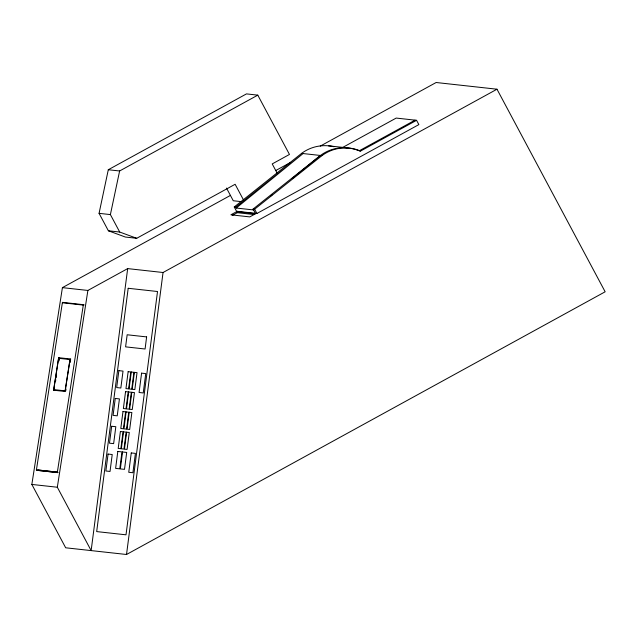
<?xml version="1.0" encoding="UTF-8"?>
<svg xmlns="http://www.w3.org/2000/svg" width="637" height="637" viewBox="0 0 637 637"><rect width="100%" height="100%" fill="white"/><g stroke="black" fill="none" stroke-linecap="round" stroke-linejoin="round"><path stroke-width="0.96" d="M127.671 268.607L91.147 550.591L57.322 487.233L87.882 290.448L127.671 268.607L163.048 272.509L496.987 89.212L605.15 291.786L126.524 554.493L65.675 547.788L31.85 484.431L62.41 287.637L230.546 195.352M126.524 554.493L163.048 272.509M54.464 388.379L54.161 390.29L53.572 390.194L58.62 357.675L70.755 359.037M53.755 389.605L58.62 358.289L70.564 359.626L69.966 359.539L65.101 390.855L53.755 389.605L54.352 389.701M55.499 381.682L55.801 379.771M56.096 377.852L56.39 375.941M58.771 360.638L59.217 357.763L58.62 357.675M58.763 361.314L59.217 358.376L58.62 358.289M70.158 358.942L65.109 391.468L53.572 390.194M65.699 390.951L66.001 388.992M70.11 362.564L70.412 360.606M57.298 472.535L83.367 304.653L84.004 304.757L62.434 302.344L36.365 470.225L57.935 472.63L37.957 470.432M243.7 200.313L235.133 184.276L136.708 238.294L125.385 237.044L108.386 230.785L99.069 213.339L108.298 169.737L246.471 93.894L257.794 95.144L289.469 154.449L272.222 163.916L277.183 173.2M136.708 238.294L119.708 232.035L110.392 214.589L119.621 170.979L257.794 95.144M235.762 207.129L236.239 208.036L303.085 153.557L235.762 207.129L234.249 206.961L236.534 211.245L256.91 213.491L418.859 124.605L416.574 120.313L396.198 118.068L342.817 147.37M270.494 196.172L272.031 194.914M292.009 178.639L320.435 155.468A39.868 39.375 -83.7 0 1 355.271 149.464M234.249 206.961L301.572 153.39A39.868 39.375 -83.7 0 1 334.059 146.741M255.397 213.323L253.112 209.04L320.435 155.468M253.112 209.04L254.625 209.207L321.948 155.635A39.868 39.375 -83.7 0 1 360.606 151.033L416.574 120.313M275.845 170.493L290.655 162.363M320.276 146.104L436.138 82.507L496.987 89.212M237.243 211.325L230.881 214.812L249.8 216.898L256.154 213.411M232.29 215.433L237.282 212.686L254.306 214.565M415.061 120.154L359.093 150.865L360.606 151.033M328.437 145.809L347.3 147.888M301.572 153.39L321.948 155.635M108.298 169.737L119.621 170.979M240.826 201.587L233.269 200.751L226.509 188.09M236.239 208.036L253.59 209.947M255.628 213.698L236.709 211.619L237.282 212.686M99.069 213.339L110.392 214.589M108.386 230.785L119.708 232.035M62.41 287.637L87.882 290.448M62.434 302.774L83.877 305.163L83.232 305.059M36.492 469.811L57.935 472.208L38.085 470.018M31.85 484.431L57.322 487.233M254.625 209.207L256.91 213.491M356.051 149.711A39.868 39.375 -83.7 0 1 358.344 150.555M146.621 336.909L145.085 349.004L125.593 346.854L127.161 334.767L146.621 336.909M128.188 288.282L96.681 531.584L126.007 534.817L157.522 291.515L128.188 288.282M108.067 454.062L105.869 470.982L110.034 471.444L112.223 454.515L108.067 454.062M111.666 426.257L109.476 443.177L113.633 443.639L115.823 426.71L111.666 426.257M115.265 398.443L113.075 415.372L117.232 415.834L119.43 398.905L115.265 398.443M118.864 370.638L116.675 387.567L120.839 388.021L123.029 371.1L118.864 370.638M117.813 451.458L115.623 468.378L119.78 468.84L121.978 451.912L117.813 451.458M120.393 431.504L118.203 448.432L120.855 448.727L123.045 431.798L120.393 431.504M122.981 411.558L120.791 428.486L123.435 428.773L125.624 411.852L122.981 411.558M125.561 391.612L123.371 408.54L126.022 408.827L128.212 391.906L125.561 391.612M128.148 371.666L125.959 388.586L128.602 388.881L130.792 371.952L128.148 371.666M123.514 431.854L121.325 448.774L123.976 449.069L126.166 432.141L123.514 431.854M126.102 411.9L123.912 428.828L126.556 429.123L128.746 412.195L126.102 411.9M128.682 391.954L126.492 408.882L129.144 409.169L131.333 392.249L128.682 391.954M131.27 372.008L129.072 388.936L131.724 389.223L133.913 372.303L131.27 372.008M122.543 451.975L120.345 468.904L124.51 469.358L126.699 452.437L122.543 451.975M126.636 432.197L124.446 449.117L127.089 449.411L129.287 432.483L126.636 432.197M129.223 412.25L127.026 429.171L129.677 429.465L131.867 412.537L129.223 412.25M131.803 392.296L129.614 409.225L132.257 409.519L134.455 392.591L131.803 392.296M134.391 372.35L132.193 389.279L134.845 389.565L137.035 372.645L134.391 372.35M131.254 452.939L128.746 472.28L132.91 472.742L135.41 453.393L131.254 452.939M141.589 373.147L139.081 392.488L143.245 392.949L145.746 373.601L141.589 373.147"/></g></svg>
